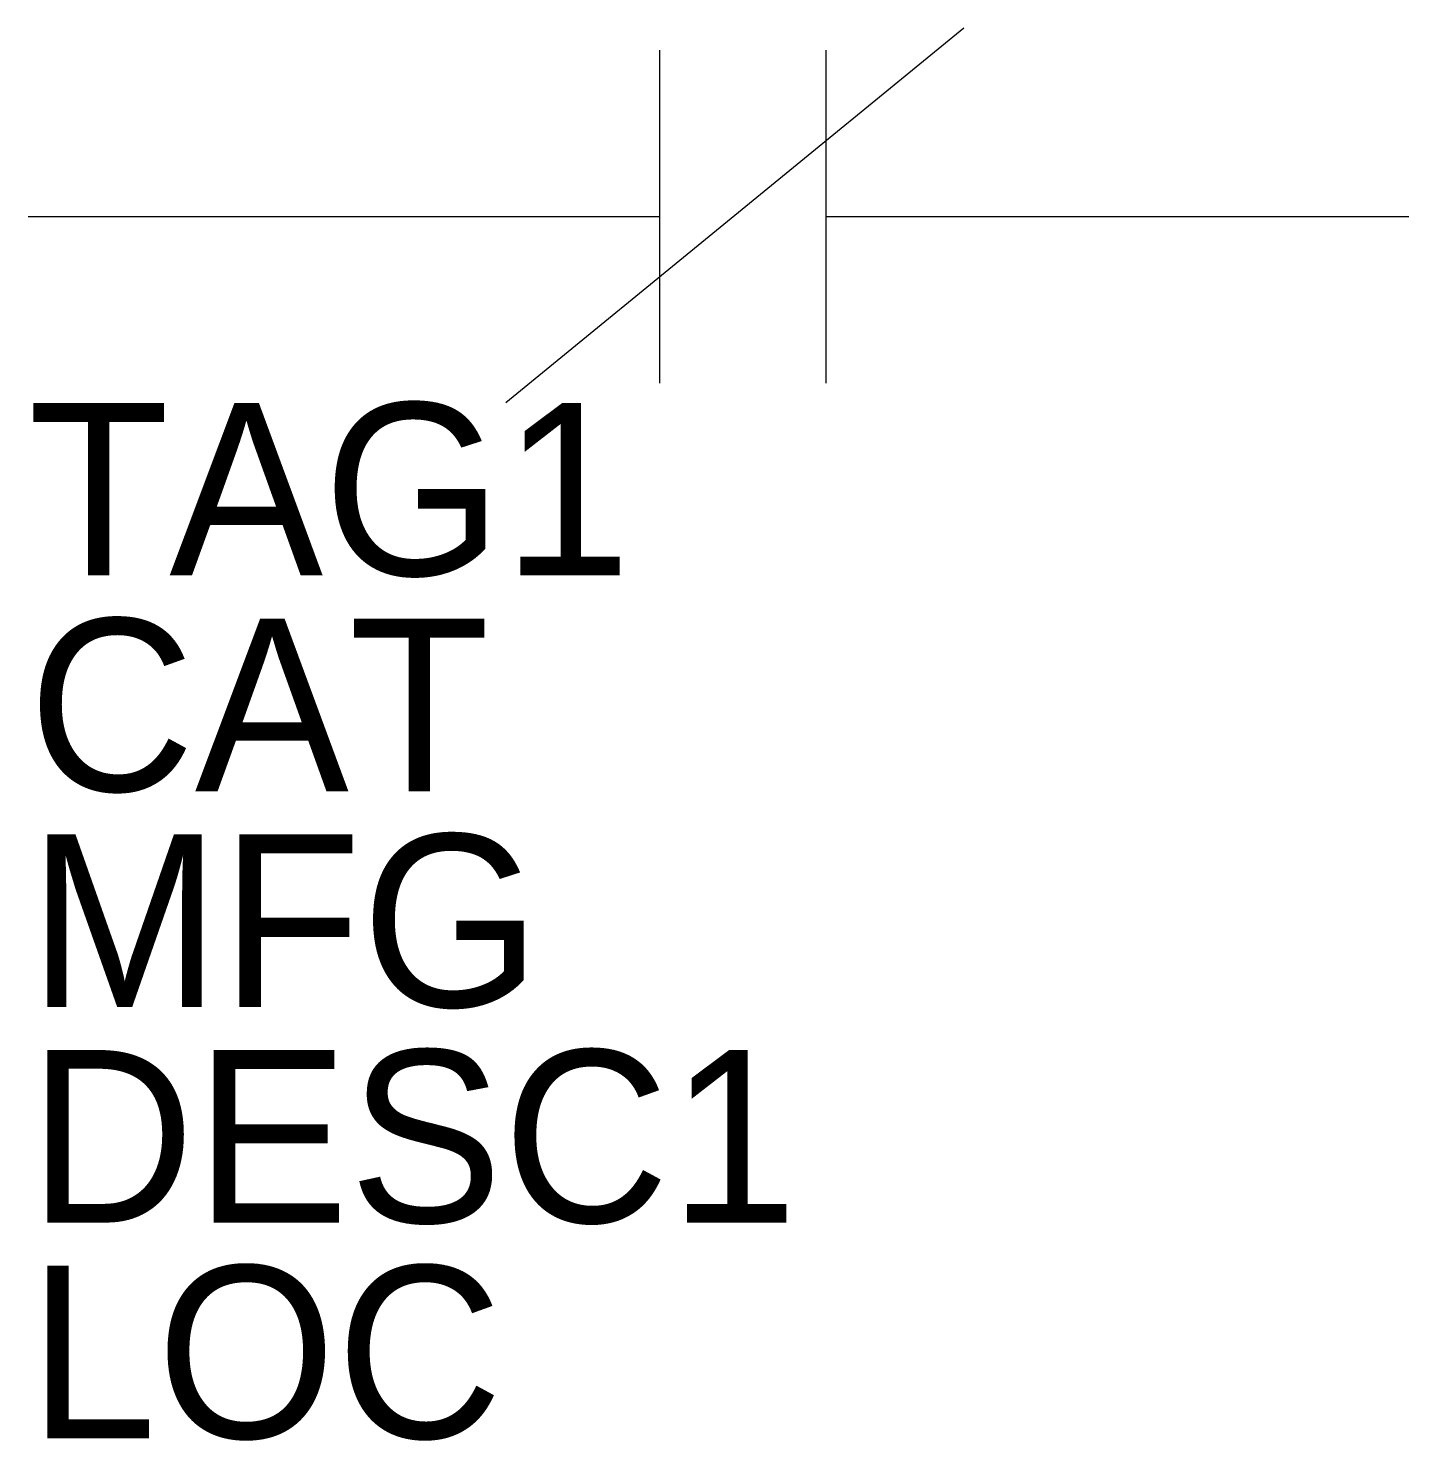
# Model space of a CAD drawing. Extents: x -0.5 to 0.5, y -0.89 to 0.14.
import ezdxf

# ---------------------------------------------------------------- set-up
doc = ezdxf.new("R2010")
doc.units = 0
doc.layers.get('0').update_dxf_attribs({"linetype": 'CONTINUOUS'})

msp = doc.modelspace()

# ---------------------------------------------------------------- linework, layer by layer
for p, q in [((0.1777, 0.1357), (-0.154, -0.1357)), ((-0.0428, 0.1198), (-0.0428, -0.1214)), ((0.0778, 0.1198), (0.0778, -0.1214)), ((-0.0428, -0.0008), (-0.5, -0.0008)), ((0.5, -0.0008), (0.0778, -0.0008))]:
    msp.add_line(p, q)

# ---------------------------------------------------------------- texts
for tag, p in [('TAG1', (-0.5, -0.2607)), ('CAT', (-0.5, -0.41695)), ('MFG', (-0.5, -0.5732)), ('DESC1', (-0.5, -0.72945)), ('LOC', (-0.5, -0.8857))]:
    msp.add_attdef(tag, p, '', height=0.125)

doc.saveas('drawing.dxf')
